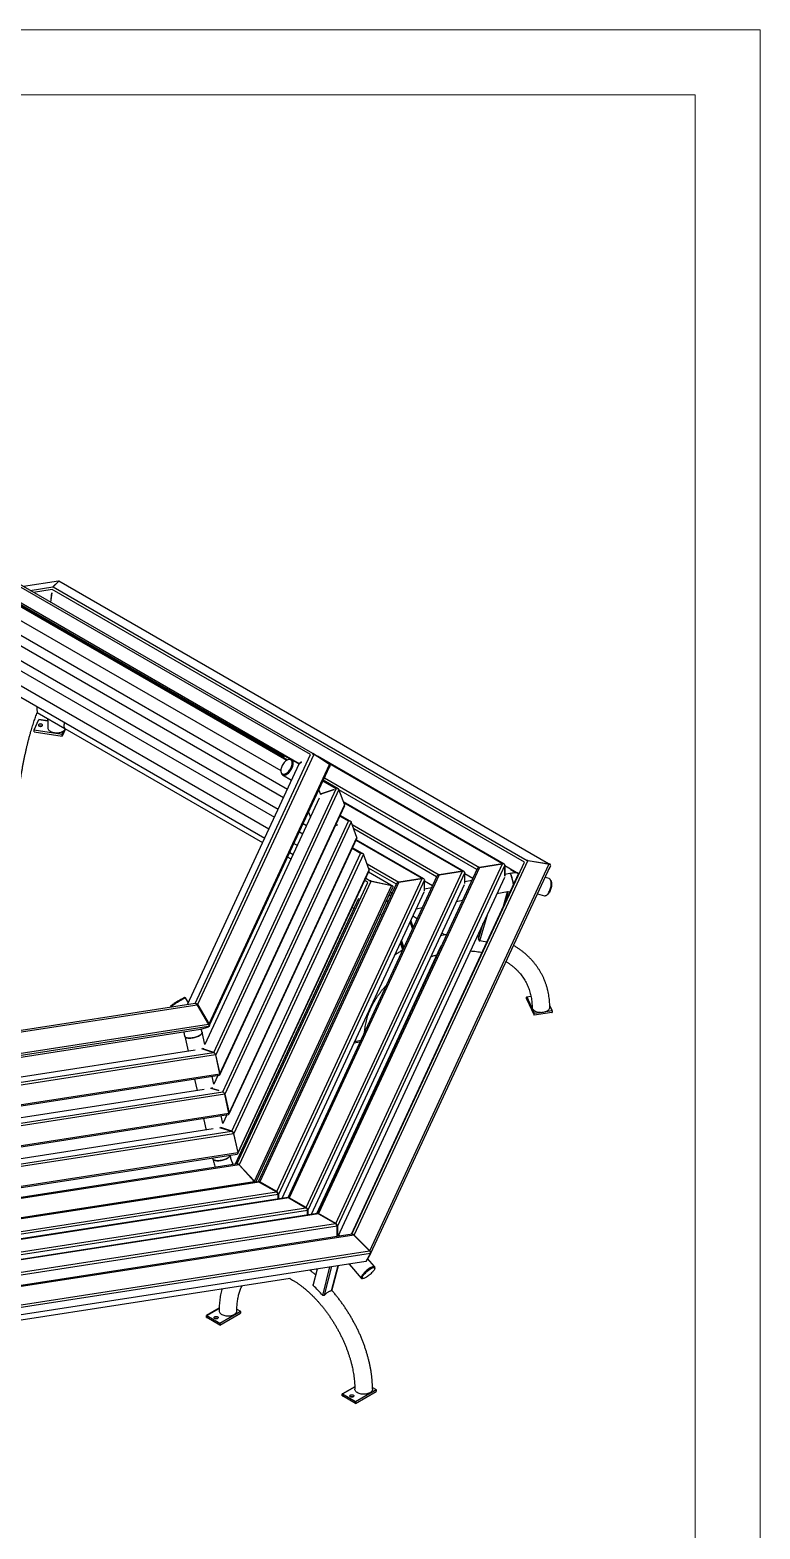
# Model space of a CAD drawing. Header units: millimetres. Extents: x -2153 to 6163, y -6718 to -838.
# Drawn here: x 4588 to 6163, y -4073 to -838 of the extents above; entities that cross this region are included whole.
import ezdxf

# ---------------------------------------------------------------- set-up
doc = ezdxf.new("R2010")
doc.units = ezdxf.units.MM
doc.layers.add('tabelka', color=155, linetype='Continuous')

# ---------------------------------------------------------------- blocks, each defined once
blk = doc.blocks.new('izometria')
for p, q in [((4829.6, 1882.6), (4070, 2321.1)), ((4796.5, 1858.2), (4059.9, 2283.4)), ((4220, 2296.1), (4135.8, 2283.1)), ((4219.9, 2295.9), (4136, 2283)), ((4151.6, 2274), (4206.2, 2282.5)), ((4204.7, 2276.2), (4159.8, 2269.2)), ((4203.8, 2268.1), (4200.5, 2245.8)), ((4201.6, 2245.1), (4203.8, 2268.1)), ((4206.4, 2282.7), (4220.1, 2296.2)), ((4206.4, 2282.7), (4206.7, 2282.5)), ((4206.7, 2282.5), (4207.1, 2282.6)), ((4206.9, 2282.4), (5343.3, 1626.4)), ((4220.8, 2296.1), (4207.1, 2282.6)), ((4220.4, 2296), (4220.1, 2296.2)), ((4220.8, 2296.1), (4220.4, 2296)), ((4220.8, 2296.2), (4220.6, 2296.3)), ((4221.1, 2296.3), (4220.7, 2296.2)), ((5394.2, 1618.4), (4220.7, 2295.9)), ((5395.2, 1618.3), (4221.1, 2296)), ((4766.7, 1866.4), (4120.5, 2239.5)), ((4759.2, 1873.6), (4121.8, 2241.6)), ((4760.3, 1875.5), (4123, 2243.4)), ((4829.6, 1882.6), (4192.1, 2250.6)), ((4088.7, 2225.1), (4752.6, 1841.8)), ((4165.9, 2216.1), (4169.3, 2216.7)), ((4093.3, 2187.1), (4768.5, 1797.3)), ((4096.6, 2160.1), (4759.3, 1777.5)), ((4101.2, 2122.1), (4746.3, 1749.7)), ((4104.5, 2095.1), (4737.1, 1729.9)), ((4109.1, 2057.1), (4724.2, 1702)), ((4114.3, 2026.5), (4714.1, 1680.2)), ((4168.7, 1981.3), (4235.2, 1942.9)), ((4161.2, 1940), (4172.6, 1964.5)), ((4172.6, 1964.5), (4193.7, 1961.3)), ((4193.7, 1961.4), (4172.7, 1964.6)), ((4236.8, 1942), (4228.8, 1924.6)), ((4235.2, 1942.9), (4709.1, 1669.4)), ((4161.1, 1939.3), (4228.7, 1928.9)), ((4161.1, 1935.2), (4161.1, 1939.3)), ((4161.1, 1935.2), (4228.7, 1924.8)), ((4161.1, 1935), (4228.7, 1924.6)), ((4161.2, 1940), (4228.8, 1929.5)), ((4228.7, 1924.8), (4228.7, 1928.9)), ((4228.8, 1929.5), (4232.7, 1937.9)), ((4831.6, 1880.7), (4553.2, 1281)), ((4758.8, 1873), (4761.4, 1877.2)), ((4758.8, 1873), (4768.5, 1867.4)), ((4767, 1866.6), (4758.8, 1872.4)), ((4758.8, 1872.4), (4768, 1867.1)), ((4761.4, 1877.2), (4775.6, 1869)), ((4776.9, 1868.8), (4761.9, 1877.5)), ((4832.3, 1881), (4831.6, 1881.4)), ((4832.1, 1881.8), (4831.8, 1881.3)), ((4832.1, 1881.8), (4869.5, 1857.3)), ((4869.9, 1856.3), (4832.5, 1880.9)), ((5288.3, 1617.8), (4840.4, 1876.3)), ((4528.7, 1280.8), (4796.6, 1858)), ((4580.6, 1234.9), (4869, 1856.2)), ((4582, 1231.7), (4870.1, 1852.3)), ((4756.1, 1834.1), (4757.6, 1833.2)), ((4777.9, 1866.7), (4776.4, 1867.6)), ((4796.3, 1857.4), (4778.7, 1868.1)), ((4796.4, 1857.6), (4788.7, 1862.1)), ((4802.2, 1862.6), (4796.5, 1858.2)), ((4796.5, 1858.2), (4796.7, 1858)), ((4796.6, 1858), (4802.2, 1862.6)), ((5284.4, 1618.4), (4861.8, 1862.3)), ((4869.2, 1856.8), (4869.5, 1857.3)), ((4869.2, 1850.5), (4869.4, 1850.6)), ((4591.7, 1166.3), (4885, 1798.2)), ((4756.7, 1831.8), (4778.4, 1818.7)), ((4885, 1798.2), (4853.4, 1816.4)), ((4889.9, 1798.2), (4854.5, 1818.6)), ((4857.1, 1824.2), (5228.6, 1609.8)), ((4890.4, 1797.9), (4890.3, 1797.9)), ((4844.5, 1775.5), (4570.4, 1185)), ((4891.8, 1796.2), (4596.7, 1160.5)), ((4848.6, 1784.2), (4844, 1796.2)), ((4847.5, 1787), (4849.2, 1786)), ((4849.3, 1785.9), (4848.5, 1784.1)), ((4880.5, 1796.6), (4849.2, 1786)), ((4849.2, 1786), (4849.3, 1785.9)), ((4849.3, 1785.9), (4880.5, 1796.6)), ((4905.7, 1758.8), (4891.8, 1796.2)), ((5222.8, 1605), (4892, 1795.9)), ((5191.8, 1600.1), (4902.6, 1767.1)), ((5187.8, 1600.7), (4903.4, 1764.9)), ((4606.7, 1112.7), (4905.4, 1756.4)), ((4606.8, 1115.1), (4905.6, 1758.8)), ((4819.1, 1742.5), (4823.6, 1730.5)), ((4914.5, 1720.7), (4894.3, 1732.4)), ((4919, 1720.9), (4895.3, 1734.6)), ((4921.3, 1718.7), (4618.2, 1065.8)), ((4797.2, 1695.2), (4805.1, 1690.6)), ((4806.4, 1715), (4814.3, 1710.4)), ((4888.5, 1711.8), (4884, 1710.3)), ((4884, 1710.3), (4888.5, 1711.8)), ((4920, 1720.4), (4919.8, 1720.4)), ((4935.2, 1681.3), (4921.4, 1718.7)), ((4923.8, 1712.3), (5132.1, 1592.1)), ((5126.2, 1587.3), (4927.6, 1702)), ((4628.4, 1020.6), (4935.1, 1681.3)), ((4628.5, 1018.7), (4934.9, 1678.8)), ((4784.2, 1667.3), (4792.2, 1662.8)), ((4944, 1643.2), (4923.8, 1654.9)), ((4948.5, 1643.5), (4924.8, 1657.1)), ((5091.3, 1583.1), (4932.9, 1674.5)), ((5095.2, 1582.5), (4933.5, 1675.8)), ((4635, 977.4), (4944, 1643.2)), ((4950.8, 1641.2), (4639.9, 971.6)), ((4769.1, 1634.7), (4777, 1630.1)), ((4774.1, 1645.6), (4782.1, 1641)), ((4884.2, 756.2), (5284.4, 1618.4)), ((4913.8, 1632.9), (4913.5, 1632.8)), ((4913.5, 1632.8), (4913.8, 1632.9)), ((5344.2, 1625.1), (4928.2, 728.7)), ((4949.5, 1642.9), (4949.3, 1643)), ((4964.7, 1603.8), (4950.9, 1641.2)), ((4959.4, 1618.4), (5035.5, 1574.4)), ((5228.6, 1609.7), (5284.4, 1618.4)), ((5284.4, 1618.4), (5228.6, 1609.8)), ((5344.8, 1626.3), (5344.5, 1625.7)), ((5344.5, 1625.7), (5345.3, 1625.2)), ((5344.8, 1626.3), (5396, 1618.1)), ((5396.5, 1617.1), (5345.3, 1625.2)), ((5395.8, 1617.5), (5396, 1618.1)), ((5396.5, 1617.1), (5395.8, 1617.5)), ((4649.9, 923.8), (4964.4, 1601.4)), ((4650.1, 926.2), (4964.6, 1603.8)), ((4742.9, 832.4), (5091.3, 1583.1)), ((5126.8, 1588.6), (4769.1, 817.9)), ((5132.1, 1592.1), (4772.7, 817.9)), ((4813.5, 794.3), (5187.8, 1600.7)), ((5193.4, 1597.5), (4817.6, 787.8)), ((5223.4, 1606.3), (4839.8, 779.8)), ((5228.6, 1609.7), (4843.3, 779.7)), ((5289.9, 1615.2), (4888.3, 749.7)), ((5288.8, 1585.8), (4889.2, 724.9)), ((5322.7, 1595.4), (4920.9, 729.8)), ((4956.3, 1583.9), (4967.1, 1577.7)), ((5016.1, 1567.3), (4962.8, 1598)), ((5016.8, 1567.1), (4962.9, 1598.2)), ((5029.7, 1569.7), (4963.2, 1608)), ((4965.7, 690.9), (5395.5, 1616.9)), ((4968.3, 685.3), (5398.6, 1612.3)), ((5091.3, 1583.1), (5035.5, 1574.4)), ((5035.5, 1574.4), (5091.3, 1583.1)), ((5187.8, 1600.7), (5132.1, 1592.1)), ((5132.1, 1592.1), (5187.8, 1600.7)), ((5193.4, 1570.9), (5193.4, 1597.5)), ((5193.4, 1595), (5212.9, 1583.7)), ((5289.9, 1588.5), (5289.9, 1615.2)), ((5289.9, 1615.2), (5289.9, 1588.5)), ((5289.9, 1614.3), (5322.7, 1595.4)), ((5301.6, 1594.9), (5289.9, 1592.8)), ((5304, 1604.6), (5304.4, 1605.9)), ((5304, 1604.6), (5317.4, 1596.8)), ((5304.1, 1604.2), (5316.8, 1596.8)), ((5322.7, 1595.4), (5323.3, 1596.5)), ((5323.3, 1596.5), (5322.7, 1595.4)), ((5322.7, 1595.4), (5322.7, 1595.4)), ((5395.7, 1583), (5386.1, 1585.5)), ((5394.9, 1604.4), (5399.4, 1612.2)), ((5398.3, 1616.5), (5397.5, 1616.9)), ((4647.5, 898.7), (4961, 1574)), ((4968.2, 1576.2), (4652.9, 897)), ((4689.3, 857.5), (5017.8, 1565.4)), ((4693, 855.2), (5020.6, 1560.9)), ((5030.3, 1571), (4698.4, 856)), ((5035.5, 1574.4), (4702, 856)), ((5096.9, 1579.8), (4746.9, 825.9)), ((5095.8, 1550.5), (4754.7, 815.7)), ((5192.3, 1568.2), (4825.3, 777.6)), ((4961, 1574), (4953.7, 1578.2)), ((4968.8, 1577.6), (4968.5, 1576.9)), ((4968.5, 1576.9), (4969.3, 1576.4)), ((4968.8, 1577.6), (5018.5, 1566.8)), ((5019, 1565.6), (4969.3, 1576.4)), ((5015.9, 1550.7), (5019.8, 1548.4)), ((5018.2, 1566.1), (5018.5, 1566.8)), ((5019, 1565.6), (5018.2, 1566.1)), ((5018.4, 1556.1), (5021.3, 1560.5)), ((5020.4, 1565), (5019.6, 1565.5)), ((5096.9, 1553.2), (5096.9, 1579.8)), ((5096.9, 1577.3), (5116.4, 1566.1)), ((5113.8, 1560.6), (5096.9, 1557.5)), ((5210.3, 1578.2), (5193.4, 1575.1)), ((5296.1, 1551), (5270.5, 1546.3)), ((5286.1, 1516.6), (5296.1, 1551)), ((5291.1, 1527.3), (5298, 1551.1)), ((5298, 1551.1), (5302.5, 1552)), ((5368, 1546.5), (5384.9, 1542)), ((4938.8, 1535.6), (4642.8, 898)), ((5017.3, 1542.9), (5011.8, 1541.9)), ((5077.3, 1510.8), (5091.9, 1513.5)), ((5173.8, 1528.4), (5188.5, 1531.1)), ((4990.6, 1496.3), (4995.8, 1496.6)), ((5068.5, 1463), (5062.9, 1479.6)), ((5070.2, 1466.7), (5064.6, 1483.3)), ((5079.5, 1486.6), (5068.9, 1492.7)), ((5226.7, 1437.6), (5237.8, 1475.9)), ((5229.6, 1433.5), (5248.8, 1499.5)), ((5146.1, 1448.1), (5138.6, 1452.5)), ((5133.9, 1416.5), (4838.3, 779.6)), ((5039.2, 1428.7), (5044.9, 1412.1)), ((5044.9, 1412.1), (5039.2, 1428.7)), ((5045.8, 1414.2), (5040.2, 1430.8)), ((5047.8, 1418.4), (5042.2, 1435)), ((4522.3, 1296.3), (4521.4, 1297.7)), ((4530.9, 1285.4), (4523.8, 1296.8)), ((5341.6, 1298.6), (5359.7, 1259.6)), ((5341.6, 1294.6), (5341.6, 1298.6)), ((5341.6, 1294.6), (5359.7, 1255.5)), ((5341.6, 1294.4), (5359.7, 1255.4)), ((5342.1, 1299.1), (5352.4, 1300.7)), ((5342.1, 1299.1), (5360.2, 1260.1)), ((4551.7, 1279.8), (3512, 1119)), ((4547.3, 1283.6), (3513.1, 1123.7)), ((4487.8, 1274.5), (4487.8, 1274.4)), ((4488.1, 1277), (4488.9, 1275.6)), ((4552.7, 1279.9), (4552.5, 1279.3)), ((4579.8, 1233.2), (4552.5, 1279.3)), ((4553.8, 1280.1), (4552.7, 1279.9)), ((4553.8, 1280.1), (4581.1, 1234)), ((5359.7, 1255.5), (5359.7, 1259.6)), ((5360.2, 1260.1), (5374.6, 1262.3)), ((5402.7, 1261.8), (5360.2, 1255.2)), ((5388.2, 1264.4), (5402.7, 1266.7)), ((5403.1, 1266.5), (5397.4, 1278.8)), ((5397.4, 1278), (5402.7, 1266.7)), ((5403.2, 1266.3), (5403.2, 1262.3)), ((3502, 1067.1), (4579.1, 1233.7)), ((4578.9, 1228.1), (3502, 1061.5)), ((4561.5, 1222.3), (4559.7, 1221.7)), ((4561.5, 1222.3), (4579.6, 1227.7)), ((4579.8, 1233.2), (4580.1, 1233.8)), ((4580.1, 1233.8), (4581.1, 1234)), ((4580.7, 1228.4), (4580.4, 1228.3)), ((4580.7, 1228.4), (4580.4, 1228.3)), ((4580.6, 1228.7), (4580.9, 1229.2)), ((3508.7, 1059.2), (4559.7, 1221.7)), ((4522.4, 1204.9), (4530.6, 1169.1)), ((4570.4, 1185), (4563.7, 1214.4)), ((4942, 1190.5), (4927.6, 1188.3)), ((4930.1, 1193.6), (4930.3, 1193.6)), ((4943.9, 1195.7), (4944.5, 1195.8)), ((4596.4, 1160.3), (3495.1, 989.9)), ((3496.8, 996.8), (4591.4, 1166.1)), ((4547.4, 1171.7), (3524.5, 1013.5)), ((4565.1, 1174.5), (4562.4, 1174)), ((4565.1, 1174.5), (4591.4, 1166.1)), ((4566.4, 1176.4), (4565.7, 1174.8)), ((4565.7, 1174.8), (4565.8, 1174.2)), ((4591.7, 1166.3), (4565.7, 1174.8)), ((4596.4, 1160.3), (4606.5, 1114.9)), ((4606.8, 1115.1), (4596.7, 1160.5)), ((3491.4, 942.4), (4606.5, 1114.9)), ((3491.9, 939.3), (4604.9, 1111.5)), ((4545.8, 1102.3), (4552.2, 1074.6)), ((4587, 1080), (4584, 1079.5)), ((4587, 1080), (4603.7, 1074.7)), ((4588, 1081.9), (4587.2, 1080.1)), ((4587.2, 1080.1), (4587.2, 1080)), ((4603.7, 1074.7), (4587.2, 1080.1)), ((4592, 1090.5), (4587.8, 1108.8)), ((4601.5, 1110.9), (4592, 1090.5)), ((4618.1, 1065.8), (3487.3, 890.9)), ((4569, 1077.2), (3516.6, 914.4)), ((4628.3, 1020.4), (4618.2, 1065.8)), ((4618.3, 1065.8), (4618.2, 1065.8)), ((4618.3, 1065.8), (4628.4, 1020.4)), ((3483.6, 843.4), (4628.2, 1020.4)), ((3484.1, 840.3), (4626.7, 1017)), ((4567.4, 1007.8), (4573.8, 980.1)), ((4613.6, 996), (4609.4, 1014.3)), ((4623.1, 1016.4), (4613.6, 996)), ((4628.2, 1018), (4628.2, 1018.1)), ((4628.3, 1020.4), (4628.4, 1020.4)), ((4628.3, 1020.4), (4628.3, 1020.4)), ((4639.4, 971.3), (3479.4, 791.8)), ((3481, 798.7), (4634.4, 977.1)), ((4590.6, 982.7), (3508.7, 815.4)), ((4608.1, 985.4), (4605.6, 985)), ((4608.1, 985.4), (4634.4, 977.1)), ((4609.6, 987.4), (4608.9, 985.9)), ((4608.9, 985.9), (4609.1, 985.1)), ((4635, 977.4), (4608.9, 985.9)), ((4639.4, 971.3), (4649.5, 925.9)), ((4650.1, 926.2), (4639.9, 971.6)), ((3475.7, 744.3), (4649.5, 925.9)), ((4648.5, 898.8), (3476, 717.5)), ((3476.2, 741.2), (4647.9, 922.4)), ((4589, 913.3), (4589.6, 911)), ((4652.4, 896.7), (3475.7, 714.6)), ((4652.8, 896.7), (4652.7, 896.5)), ((4689, 857), (4652.7, 896.5)), ((4653.1, 896.8), (4652.8, 896.7)), ((4653.1, 896.8), (4689.5, 857.2)), ((3441.6, 630.7), (4741.9, 831.9)), ((4701.1, 855.4), (3456.5, 662.9)), ((4698.7, 856), (3457.4, 664)), ((3462.3, 667.4), (4688.8, 857.1)), ((4701.1, 855.4), (4741.9, 831.9)), ((4742.9, 832.4), (4702, 856)), ((3415.7, 577.7), (4812.7, 793.8)), ((4771.8, 817.4), (3430.6, 609.9)), ((4769.4, 818), (3431.5, 611)), ((4746, 825.4), (3440.1, 623.4)), ((4746, 814.3), (4746, 825.4)), ((4746.9, 825.9), (4746.9, 814.5)), ((4771.8, 817.4), (4812.7, 793.8)), ((4813.5, 794.3), (4772.7, 817.9)), ((3389.8, 524.7), (4883.4, 755.7)), ((4842.6, 779.3), (3404.8, 556.9)), ((4840.1, 779.9), (3405.7, 558)), ((4816.7, 787.3), (3414.2, 570.4)), ((4816.7, 776.3), (4816.7, 787.3)), ((4817.6, 787.8), (4817.6, 776.4)), ((4842.6, 779.3), (4883.4, 755.7)), ((4884.2, 756.2), (4843.3, 779.7)), ((4927.7, 728.3), (3374.8, 488.1)), ((4924, 730.3), (3375.2, 490.7)), ((4887.5, 749.3), (3388.3, 517.4)), ((4887.5, 724.6), (4887.5, 749.3)), ((4888.3, 749.7), (4888.3, 724.7)), ((4895, 725.8), (4890.7, 728.1)), ((4965.5, 690.4), (4927.9, 728.2)), ((4928.4, 728.4), (4965.9, 690.7)), ((4967.5, 684), (3360.1, 435.4)), ((3361, 442.4), (4965.2, 690.6)), ((4967.9, 684.1), (4956.4, 665.3)), ((4957.3, 665.8), (4967.6, 683.9)), ((4965.5, 690.4), (4965.6, 690.6)), ((4965.6, 690.6), (4965.9, 690.7)), ((4967.7, 684.1), (4967.8, 684.2)), ((4967.9, 684.1), (4967.7, 684)), ((4956.4, 665.3), (3363.1, 418.8)), ((4839.4, 647.2), (4829.9, 609.9)), ((4830.5, 607), (4840.8, 647.4)), ((4853, 583.7), (4870.4, 652)), ((4857.5, 584.5), (4874.9, 652.7)), ((4874.5, 594.3), (4890, 655)), ((4875.1, 594.5), (4890.6, 655.1)), ((4917.2, 657.5), (4945.6, 624.9)), ((4956.9, 666.2), (4957.3, 665.8)), ((4977.5, 652.7), (4960.8, 672)), ((4977.6, 650.2), (4976.3, 651.6)), ((3443.1, 418.9), (4774.8, 624.9)), ((4946.8, 625.9), (4948, 624.5)), ((4604.9, 552.7), (4574.8, 535.3)), ((4575.1, 535.3), (4604.9, 552.5)), ((4606.2, 517.3), (4655.7, 545.9)), ((4606.4, 512.4), (4655.9, 541)), ((4606.6, 516.7), (4656.1, 545.3)), ((4606.6, 512.6), (4656.1, 541.2)), ((4647.3, 550.8), (4655.7, 545.9)), ((4656.1, 545.3), (4656.1, 541.2)), ((4574.7, 531), (4574.7, 535.1)), ((4575.1, 535.3), (4606.2, 517.3)), ((4606.2, 512.4), (4575.1, 530.4)), ((4606.6, 516.7), (4606.6, 512.6)), ((4930, 364.8), (4900.1, 347.5)), ((4900.4, 347.5), (4930, 364.6)), ((4972.4, 363), (4981, 358.1)), ((4900, 343.2), (4900, 347.3)), ((4900.4, 347.5), (4931.5, 329.5)), ((4931.5, 324.6), (4900.4, 342.6)), ((4931.5, 329.5), (4981, 358.1)), ((4931.7, 324.6), (4981.2, 353.2)), ((4931.8, 328.9), (4981.3, 357.5)), ((4931.8, 324.8), (4981.3, 353.4)), ((4931.8, 328.9), (4931.8, 324.8)), ((4981.3, 357.5), (4981.3, 353.4))]:
    blk.add_line(p, q)
at = {"flags": 128}
for points in [[(4547, 1283.6), (4824, 1880.4), (4067.2, 2317.2), (3033.4, 2157.3), (2756.4, 1560.5), (3513.2, 1123.7)], [(4923, 730.1), (5337.2, 1622.4), (4204.7, 2276.2)], [(4181.4, 1950), (4181.5, 1950.8), (4181.3, 1951.6), (4180.8, 1952.3), (4179.9, 1952.9), (4178.8, 1953.4), (4177.5, 1953.6), (4176.1, 1953.7), (4174.8, 1953.5), (4173.6, 1953.1), (4172.6, 1952.6), (4171.9, 1951.9), (4171.6, 1951.1), (4171.6, 1950.4), (4172, 1949.6), (4172.7, 1948.9), (4173.7, 1948.4), (4174.9, 1948.1), (4176.3, 1947.9), (4177.6, 1948), (4178.9, 1948.2), (4180, 1948.7), (4180.8, 1949.3), (4181.4, 1950)], [(4172.6, 1964.5), (4172.6, 1964.6), (4172.6, 1964.6), (4172.6, 1964.6), (4172.7, 1964.6)], [(4194, 1944.8), (4194, 1944.5), (4194.2, 1942.9), (4194.8, 1941.4), (4195.8, 1939.9), (4197.1, 1938.4), (4198.7, 1937.1), (4200.5, 1935.9), (4202.7, 1934.9), (4205, 1934.1), (4207.5, 1933.4), (4210.2, 1932.9), (4212.9, 1932.6), (4215.7, 1932.6), (4218.4, 1932.7), (4221.2, 1933.1)], [(4221.2, 1933.1), (4223.8, 1933.6), (4226.2, 1934.4), (4228.5, 1935.3), (4230.5, 1936.4), (4232.3, 1937.6), (4233.8, 1938.9), (4235, 1940.4), (4235.8, 1941.9), (4236, 1942.5)], [(4234.5, 1957.1), (4234.4, 1957), (4233.6, 1955), (4232.9, 1952.9), (4232.5, 1950.9), (4232.4, 1949.1), (4232.5, 1947.3), (4232.9, 1945.8), (4233.6, 1944.5), (4234.4, 1943.5), (4235.2, 1942.9)], [(4228.8, 1924.6), (4228.8, 1924.6), (4228.8, 1924.6), (4228.7, 1924.6), (4228.7, 1924.6), (4228.7, 1924.6), (4228.7, 1924.6), (4228.7, 1924.7), (4228.7, 1924.8)], [(4753.1, 1838.5), (4753.3, 1837.1), (4753.9, 1835.3), (4754.6, 1833.9), (4755.7, 1832.7), (4756.9, 1831.8), (4758.3, 1831.2), (4759.8, 1830.9), (4761.5, 1831), (4763.3, 1831.3), (4765.2, 1832), (4767.1, 1833.1), (4769, 1834.3), (4771, 1835.9), (4772.8, 1837.7), (4774.6, 1839.7), (4776.2, 1841.9), (4777.7, 1844.3), (4779.1, 1846.7), (4780.2, 1849.2), (4781.1, 1851.7), (4781.8, 1854.1), (4782.3, 1856.5), (4782.5, 1858.8), (4782.4, 1860.9), (4782.1, 1862.9), (4781.6, 1864.6), (4780.8, 1866.1), (4779.8, 1867.3), (4778.6, 1868.2), (4777.2, 1868.8), (4775.6, 1869), (4773.9, 1869), (4772.1, 1868.6), (4771.1, 1868.3)], [(4758.8, 1872.4), (4758.7, 1872.4), (4758.7, 1872.5), (4758.7, 1872.6), (4758.7, 1872.6), (4758.7, 1872.7), (4758.7, 1872.8), (4758.8, 1872.9), (4758.8, 1873)], [(4761.4, 1877.2), (4761.5, 1877.3), (4761.5, 1877.4), (4761.6, 1877.4), (4761.7, 1877.5), (4761.8, 1877.5), (4761.8, 1877.5), (4761.9, 1877.5), (4761.9, 1877.5)], [(4752.7, 1840.7), (4753, 1838.8), (4753.5, 1837.2), (4754.3, 1835.8), (4755.3, 1834.7), (4756.5, 1833.9), (4757.9, 1833.4), (4759.5, 1833.2), (4761.1, 1833.4), (4762.9, 1833.8), (4764.7, 1834.6), (4766.6, 1835.7), (4768.4, 1837.1), (4770.3, 1838.8), (4772, 1840.6), (4773.6, 1842.7), (4775.1, 1844.9), (4776.5, 1847.2), (4777.6, 1849.6), (4778.5, 1852), (4779.2, 1854.4), (4779.7, 1856.7), (4779.9, 1858.9), (4779.9, 1861), (4779.6, 1862.9), (4779, 1864.5), (4778.3, 1865.9), (4777.2, 1867), (4776, 1867.8), (4774.7, 1868.3), (4773.1, 1868.5), (4771.4, 1868.3), (4769.7, 1867.8), (4767.8, 1867), (4766, 1865.9), (4764.1, 1864.6), (4762.3, 1862.9), (4760.6, 1861), (4758.9, 1859), (4757.4, 1856.8), (4756.1, 1854.5), (4755, 1852.1), (4754, 1849.7), (4753.3, 1847.3), (4752.9, 1845), (4752.6, 1842.8), (4752.7, 1840.7)], [(4757.6, 1833.2), (4758, 1833), (4759.3, 1832.5), (4760.9, 1832.3), (4762.6, 1832.5), (4764.3, 1833), (4766.2, 1833.8), (4768, 1834.9), (4769.9, 1836.3), (4771.7, 1837.9), (4773.4, 1839.8), (4775.1, 1841.8), (4776.6, 1844), (4777.9, 1846.3), (4779, 1848.7), (4780, 1851.1), (4780.7, 1853.5), (4781.1, 1855.8), (4781.3, 1858), (4781.3, 1860.1), (4781, 1862), (4780.5, 1863.6), (4779.7, 1865), (4778.7, 1866.1), (4777.9, 1866.7)], [(2665.9, 1372.9), (3488.9, 897.7), (4613.3, 1071.6), (4914.5, 1720.7)], [(5310.3, 1568.8), (5310.2, 1569.7), (5309.8, 1572.4), (5309.4, 1575.1), (5308.8, 1577.8), (5308.2, 1580.5), (5307.6, 1583), (5306.9, 1585.4), (5306.2, 1587.6), (5305.5, 1589.5), (5304.7, 1591.2), (5304, 1592.6), (5303.3, 1593.7), (5302.7, 1594.5), (5302.1, 1594.8), (5301.6, 1594.9)], [(5301.6, 1594.9), (5302.1, 1594.8), (5302.7, 1594.5), (5303.3, 1593.7), (5304, 1592.6), (5304.7, 1591.2)], [(5384.9, 1542), (5384.9, 1542), (5386.2, 1541.9), (5387.5, 1542.1), (5388.8, 1542.6), (5390.2, 1543.6), (5391.6, 1544.8), (5393, 1546.3), (5394.3, 1548.1), (5395.5, 1550.2), (5396.7, 1552.5), (5397.7, 1554.9), (5398.7, 1557.5), (5399.4, 1560.1), (5400.1, 1562.8), (5400.5, 1565.5), (5400.8, 1568.2), (5400.9, 1570.7), (5400.8, 1573.1), (5400.6, 1575.3), (5400.1, 1577.3), (5399.5, 1579.1), (5398.8, 1580.5), (5397.9, 1581.7), (5396.8, 1582.5), (5395.7, 1583)], [(5399.4, 1579.4), (5399.8, 1578.9), (5400.5, 1577.5), (5401.1, 1575.8), (5401.5, 1573.9), (5401.8, 1571.8), (5401.8, 1569.4), (5401.7, 1567), (5401.4, 1564.4), (5401, 1561.8), (5400.3, 1559.2), (5399.5, 1556.7), (5398.6, 1554.2), (5397.5, 1551.9), (5396.4, 1549.8), (5395.1, 1547.9), (5393.8, 1546.3), (5392.5, 1545), (5391.2, 1544), (5389.9, 1543.3)], [(4523.8, 1296.8), (4523.8, 1296.8), (4523.6, 1296.8), (4523, 1296.6), (4522.2, 1296.2), (4521.1, 1295.7), (4519.7, 1294.9), (4518.1, 1294), (4516.2, 1293), (4514.2, 1291.8), (4512.1, 1290.5), (4509.8, 1289.2), (4507.5, 1287.8), (4505.1, 1286.3), (4502.8, 1284.9), (4500.5, 1283.4), (4498.3, 1282), (4496.2, 1280.7), (4494.3, 1279.4), (4492.6, 1278.2), (4491.1, 1277.2), (4489.9, 1276.3), (4488.9, 1275.6), (4488.2, 1275.1), (4487.8, 1274.7), (4487.8, 1274.5)], [(4521.4, 1297.7), (4521.2, 1297.7), (4520.8, 1297.5), (4520, 1297.2), (4518.9, 1296.6), (4517.6, 1295.9), (4516, 1295), (4514.3, 1294), (4512.3, 1292.9), (4510.2, 1291.7), (4508, 1290.3), (4505.7, 1289), (4503.5, 1287.6), (4501.2, 1286.2), (4499, 1284.8), (4497, 1283.4), (4495, 1282.2), (4493.3, 1281), (4491.7, 1279.9), (4490.4, 1279), (4489.4, 1278.3), (4488.6, 1277.7), (4488.2, 1277.3), (4488.1, 1277.1), (4488.1, 1277)], [(5341.6, 1294.4), (5341.6, 1294.5), (5341.6, 1294.6)], [(5355, 1274.5), (5355.1, 1274.2), (5355.3, 1272.6), (5355.9, 1271.1), (5356.9, 1269.6), (5358.1, 1268.2), (5359.7, 1266.9), (5361.6, 1265.7)], [(5361.6, 1265.7), (5363.7, 1264.6), (5366.1, 1263.8), (5368.6, 1263.1), (5371.3, 1262.6), (5374, 1262.4), (5376.8, 1262.3), (5379.5, 1262.4), (5382.2, 1262.8), (5384.8, 1263.3), (5387.3, 1264.1), (5389.6, 1265), (5391.6, 1266.1), (5393.4, 1267.3), (5394.9, 1268.7), (5396, 1270.1), (5396.9, 1271.6), (5397.3, 1273.2), (5397.4, 1274.5)], [(4563.7, 1214.4), (4563.8, 1213.5), (4563.6, 1212.3), (4563, 1211.2), (4562, 1210), (4560.8, 1208.7), (4559.2, 1207.5), (4557.4, 1206.4), (4555.3, 1205.3), (4553, 1204.3), (4550.6, 1203.3), (4548, 1202.5), (4545.3, 1201.8), (4542.6, 1201.2), (4539.9, 1200.8), (4537.2, 1200.5), (4534.7, 1200.4), (4532.3, 1200.4), (4530.1, 1200.6), (4528.1, 1201), (4526.3, 1201.5), (4524.9, 1202.1), (4523.7, 1202.9), (4522.9, 1203.8), (4522.4, 1204.7), (4522.4, 1204.9)], [(4522.4, 1204.9), (4522.4, 1204.7), (4522.9, 1203.8), (4523.7, 1202.9), (4524.9, 1202.1), (4526.3, 1201.5), (4528.1, 1201), (4530.1, 1200.6), (4532.3, 1200.4), (4534.7, 1200.4), (4537.2, 1200.5), (4539.9, 1200.8), (4542.6, 1201.2), (4545.3, 1201.8), (4548, 1202.5), (4550.6, 1203.3), (4553, 1204.3), (4555.3, 1205.3), (4557.4, 1206.4)], [(4557.4, 1206.4), (4559.2, 1207.5), (4560.8, 1208.7), (4562, 1210), (4563, 1211.2), (4563.6, 1212.3), (4563.8, 1213.5), (4563.7, 1214.4)], [(4631, 919.8), (4631, 919.5), (4630.7, 918.4), (4630.1, 917.2), (4629.2, 916), (4628, 914.8), (4626.4, 913.6), (4624.6, 912.5), (4622.5, 911.4), (4620.2, 910.3), (4617.7, 909.4), (4615.1, 908.6), (4612.5, 907.9), (4609.8, 907.3), (4607.1, 906.9), (4604.4, 906.6), (4601.9, 906.5), (4599.4, 906.5), (4597.2, 906.7), (4595.2, 907), (4593.5, 907.5), (4592, 908.2), (4590.9, 908.9), (4590.1, 909.8), (4589.6, 910.8), (4589.6, 911)], [(4589.6, 911), (4589.6, 910.8), (4590.1, 909.8), (4590.9, 908.9), (4592, 908.2), (4593.5, 907.5), (4595.2, 907), (4597.2, 906.7), (4599.4, 906.5), (4601.9, 906.5), (4604.4, 906.6), (4607.1, 906.9), (4609.8, 907.3), (4612.5, 907.9), (4615.1, 908.6), (4617.7, 909.4), (4620.2, 910.3), (4622.5, 911.4), (4624.6, 912.5)], [(4624.6, 912.5), (4626.4, 913.6), (4628, 914.8), (4629.2, 916), (4630.1, 917.2), (4630.7, 918.4), (4631, 919.5), (4631, 919.8)], [(4689, 857), (4689.1, 857.2), (4689.5, 857.2)], [(4928.4, 728.4), (4928, 728.4), (4927.9, 728.2)], [(4977.7, 650), (4977.9, 651), (4977.9, 651.9), (4977.6, 652.6), (4977, 653.1), (4976.2, 653.3), (4975.1, 653.3), (4973.8, 653), (4972.2, 652.4), (4970.5, 651.7), (4968.6, 650.7), (4966.6, 649.5), (4964.6, 648.1), (4962.4, 646.6), (4960.3, 644.9), (4958.2, 643.2), (4956.1, 641.3), (4954.1, 639.4), (4952.3, 637.5), (4950.6, 635.7), (4949.1, 633.8), (4947.8, 632.1), (4946.8, 630.5), (4946, 629), (4945.4, 627.7), (4945.2, 626.5), (4945.2, 625.6), (4945.5, 624.9), (4946.1, 624.5), (4946.9, 624.3), (4948, 624.3), (4948.2, 624.3)], [(4946.8, 625.9), (4946.6, 626.1), (4946.4, 626.8), (4946.5, 627.8), (4946.8, 628.9), (4947.4, 630.2), (4948.3, 631.7), (4949.4, 633.4), (4950.7, 635.1), (4952.3, 636.9), (4954, 638.7), (4955.9, 640.5), (4957.8, 642.3), (4959.9, 644.1), (4961.9, 645.7), (4964, 647.2), (4966, 648.5), (4967.9, 649.7), (4969.8, 650.7), (4971.4, 651.4), (4972.9, 651.9), (4974.2, 652.2), (4975.2, 652.2), (4976, 651.9), (4976.3, 651.6)], [(4953, 624.7), (4951.5, 624.2), (4950.2, 623.9), (4949.2, 623.9), (4948.4, 624.2), (4947.9, 624.6), (4947.7, 625.4), (4947.7, 626.3), (4948.1, 627.4), (4948.7, 628.8), (4949.5, 630.3), (4950.7, 631.9), (4952, 633.6), (4953.6, 635.4), (4955.3, 637.2), (4957.1, 639.1), (4959.1, 640.9), (4961.1, 642.6), (4963.2, 644.2), (4965.3, 645.7), (4967.3, 647.1), (4969.2, 648.2), (4971, 649.2), (4972.7, 650), (4974.2, 650.5), (4975.4, 650.7), (4976.5, 650.7), (4977.2, 650.5), (4977.7, 650), (4978, 649.3), (4977.9, 648.3), (4977.6, 647.2), (4977, 645.9), (4976.1, 644.4), (4975, 642.7), (4973.6, 641), (4972.1, 639.2), (4970.4, 637.4), (4968.5, 635.6), (4966.5, 633.8), (4964.5, 632), (4962.4, 630.4), (4960.4, 628.9), (4958.4, 627.6), (4956.4, 626.4), (4954.6, 625.4), (4953, 624.7)], [(4604.8, 546.7), (4604.8, 546.4), (4605.1, 544.8), (4605.7, 543.3), (4606.6, 541.7), (4607.9, 540.3), (4609.5, 539), (4611.4, 537.8), (4613.5, 536.8), (4615.8, 536), (4618.4, 535.3), (4621, 534.8), (4623.7, 534.5), (4626.5, 534.5), (4629.3, 534.6), (4632, 535), (4634.6, 535.5), (4637, 536.3), (4639.3, 537.2), (4641.3, 538.3), (4643.1, 539.5), (4644.6, 540.8), (4645.8, 542.3), (4646.6, 543.8)], [(4646.6, 543.8), (4647.1, 545.4), (4647.2, 546.7)], [(4656.1, 541.2), (4656, 541.1), (4656, 541), (4656, 541), (4655.9, 541), (4655.9, 541)], [(4601.3, 532.4), (4602.1, 531.8), (4602.6, 531.1), (4602.7, 530.3), (4602.5, 529.5), (4601.9, 528.8), (4601, 528.2), (4599.9, 527.8), (4598.6, 527.5), (4597.2, 527.5), (4595.9, 527.7), (4594.7, 528.1), (4593.7, 528.6), (4593.1, 529.3), (4592.7, 530.1), (4592.8, 530.9), (4593.2, 531.6), (4593.9, 532.3), (4595, 532.8), (4596.2, 533.1), (4597.5, 533.3), (4598.9, 533.2), (4600.2, 532.9), (4601.3, 532.4)], [(4926.5, 344.6), (4927.3, 344), (4927.8, 343.3), (4928, 342.5), (4927.8, 341.7), (4927.2, 341), (4926.3, 340.4), (4925.1, 340), (4923.8, 339.8), (4922.5, 339.7), (4921.2, 339.9), (4920, 340.3), (4919, 340.9), (4918.3, 341.5), (4918, 342.3), (4918.1, 343.1), (4918.5, 343.8), (4919.2, 344.5), (4920.2, 345), (4921.5, 345.3), (4922.8, 345.5), (4924.2, 345.4), (4925.4, 345.1), (4926.5, 344.6)], [(4972.5, 358.9), (4972.5, 358.6), (4972.2, 357), (4971.6, 355.5), (4970.7, 354), (4969.4, 352.6), (4967.8, 351.2), (4965.9, 350.1), (4963.8, 349), (4961.4, 348.2), (4958.9, 347.5), (4956.3, 347), (4953.5, 346.8), (4950.8, 346.7), (4948, 346.8), (4945.3, 347.2), (4942.7, 347.7), (4940.2, 348.5), (4938, 349.4), (4935.9, 350.5), (4934.1, 351.7), (4932.7, 353.1), (4931.5, 354.5), (4930.7, 356), (4930.2, 357.6), (4930.1, 358.9)], [(4981.3, 353.4), (4981.3, 353.3), (4981.3, 353.3), (4981.3, 353.2), (4981.2, 353.2), (4981.2, 353.2)]]:
    blk.add_lwpolyline(points, dxfattribs=at)
for centre, radius, start, end in [((4176.5, 1940.7), 8.06, 70.8542, 109.1458), ((4251.5, 1948.4), 19.1, 152.9636, 178.0695), ((4239.2, 1948.4), 6.81, 174.6147, 234.0736), ((4163, 1939.3), 1.91, 158.792, 179.892), ((4161.3, 1935.2), 0.253, 167.7988, 219.8649), ((4230.6, 1928.9), 1.9, 158.745, 179.9089), ((5304.3, 1604.4), 0.347, 153.872, 227.025), ((5225.9, 1559.6), 84.9, 6.2015, 21.8563), ((4927.4, 1506.3), 83.7, 12.9342, 17.746), ((5202.5, 1194.7), 240.3, 79.4804, 83.5195), ((5342.1, 1298.6), 0.542, 95.9986, 174.0222), ((5360.2, 1259.6), 0.542, 95.9986, 174.0222), ((5402.8, 1266.3), 0.38, 4.7577, 105.9785), ((5402.6, 1262.3), 0.543, 275.9948, 353.9643), ((5360.1, 1255.6), 0.38, 184.7337, 285.9943), ((4932.1, 1226.8), 33.3, 266.5705, 292.0609), ((4919, 658.8), 2.26, 170.8314, 215.2623), ((4919, 658.8), 2.26, 170.827, 215.3162), ((4583.8, 346.3), 359, 41.4128, 46.5902), ((4655.3, 545.2), 0.769, 2.6185, 57.3953), ((4574.9, 535.1), 0.218, 50.7559, 189.2134), ((4575.5, 531), 0.768, 182.6041, 237.4087), ((4597.7, 520.3), 8.04, 70.7855, 109.2122), ((4605.8, 516.7), 0.769, 2.6185, 57.3953), ((4606.3, 512.6), 0.218, 230.7907, 9.1817), ((4900.2, 347.3), 0.218, 50.8399, 189.2241), ((4900.8, 343.2), 0.768, 182.6061, 237.3751), ((4923, 332.5), 8.06, 70.8439, 109.1538), ((4931.1, 328.9), 0.769, 2.6185, 57.3953), ((4931.6, 324.8), 0.218, 230.7907, 9.1817), ((4980.6, 357.5), 0.769, 2.6185, 57.3953)]:
    blk.add_arc(centre, radius, start, end)
for centre, major_axis, ratio, start_param, end_param in [((4205.9, 2277.6), (0.86, 5.26), 0.223176, 0.296199, 0.73392), ((4206.3, 2277.5), (1.11, 5.22), 0.208634, 0.306031, 0.743763), ((4219.7, 2291.1), (0.86, 5.26), 0.223176, 6.199154, 6.579384), ((4220.1, 2291), (1.11, 5.22), 0.208634, 5.912609, 6.589217), ((4191, 2245.5), (0.97, 5.19), 0.218403, 6.206445, 6.282595), ((4175, 2213.4), (0.97, 5.19), 0.218403, 1.504025, 1.95626), ((4176.1, 2213.3), (0.97, 5.19), 0.218403, 1.582826, 2.046309), ((4827.9, 1878.4), (5.45, 1.89), 0.696799, 0.491856, 1.407284), ((4828.3, 1877.6), (5.55, 1.65), 0.681046, 0.521132, 1.436562), ((4865.6, 1853), (5.55, 1.65), 0.681046, 5.233521, 6.804317), ((4865.3, 1853.8), (5.45, 1.89), 0.696799, 6.225036, 6.775041), ((4886.4, 1794.4), (5.47, 1.7), 0.695935, 0.036914, 1.360079), ((4886.4, 1794.4), (5.45, 1.75), 0.696569, 0.272919, 1.35296), ((4900.2, 1757), (5.47, 1.7), 0.695935, 5.596832, 6.320099), ((4900.2, 1757), (5.45, 1.75), 0.696569, 5.711815, 6.31307), ((4915.9, 1717), (5.45, 1.75), 0.696569, 0.064485, 1.362764), ((4916, 1716.9), (5.47, 1.7), 0.695935, 0.036914, 1.369813), ((4929.8, 1679.5), (5.47, 1.7), 0.695935, 5.49258, 6.320099), ((4945.4, 1639.6), (5.45, 1.75), 0.696569, 0.029884, 1.364691), ((4945.5, 1639.4), (5.47, 1.7), 0.695935, 0.036914, 1.371737), ((5284.4, 1614.3), (5.45, 1.72), 0.697943, 6.065912, 7.636708), ((5284.4, 1614.3), (5.45, 1.72), 0.697943, 6.065912, 7.636708), ((5342.6, 1622.1), (5.43, 1.88), 0.702828, 0.92139, 1.420455), ((5343, 1621.2), (5.5, 1.72), 0.679319, 0.938259, 1.437329), ((5393.8, 1613.9), (5.43, 1.88), 0.702828, 6.214956, 7.204576), ((4959.3, 1602), (5.47, 1.7), 0.695935, 5.477174, 6.320099), ((5091.3, 1579), (5.45, 1.72), 0.697943, 6.065912, 7.636708), ((5091.3, 1579), (5.45, 1.72), 0.697943, 6.065912, 7.636708), ((5132.1, 1588), (5.45, 1.72), 0.697943, 1.353523, 2.582904), ((5132.1, 1588), (5.45, 1.72), 0.697943, 1.353523, 2.573387), ((5187.8, 1596.6), (5.45, 1.72), 0.697943, 6.065912, 7.636708), ((5187.8, 1596.6), (5.45, 1.72), 0.697943, 6.065912, 7.636708), ((5228.6, 1605.7), (5.45, 1.72), 0.697943, 1.353523, 2.60548), ((5228.6, 1605.7), (5.45, 1.72), 0.697943, 1.353523, 2.573387), ((5394.2, 1613), (5.5, 1.72), 0.679319, 5.650648, 7.221445), ((4966.2, 1573.5), (5.44, 1.89), 0.702261, 0.85297, 1.428548), ((4966.7, 1572.5), (5.51, 1.71), 0.677854, 0.873523, 1.449106), ((5015.9, 1562.6), (5.44, 1.89), 0.702261, 6.195473, 7.136155), ((5016.4, 1561.6), (5.51, 1.71), 0.677854, 5.585912, 7.156708), ((5035.5, 1570.4), (5.45, 1.72), 0.697943, 1.353523, 2.615787), ((5035.5, 1570.4), (5.45, 1.72), 0.697943, 1.353523, 2.573387), ((4549.5, 1278.4), (-3.28, 4.34), 0.549749, 4.51139, 5.436487), ((4550.6, 1279.1), (-3.35, 4.29), 0.58807, 4.496729, 5.421823), ((4576.8, 1232.3), (-3.28, 4.34), 0.549749, 2.940594, 4.51139), ((4578, 1233), (-3.35, 4.29), 0.58807, 2.925932, 4.496729), ((4592.4, 1161.5), (-3.29, 4.33), 0.568413, 4.03172, 5.602517), ((4592.7, 1161.7), (-3.26, 4.35), 0.563041, 4.036597, 5.607393), ((4602.5, 1116.2), (-3.29, 4.33), 0.568413, 2.842438, 4.03172), ((4602.9, 1116.3), (-3.26, 4.35), 0.563041, 3.014186, 4.036597), ((4614.3, 1067.1), (-3.26, 4.35), 0.563041, 4.036597, 5.363635), ((4614.3, 1067.1), (-3.29, 4.33), 0.568413, 4.03172, 5.358723), ((4624.4, 1021.7), (-3.26, 4.35), 0.563041, 2.721891, 4.036597), ((4624.4, 1021.7), (-3.29, 4.33), 0.568413, 2.842438, 4.03172), ((4635.4, 972.5), (-3.29, 4.33), 0.568413, 4.03172, 5.602517), ((4636, 972.9), (-3.26, 4.35), 0.563041, 4.036597, 5.607393), ((4645.5, 927.1), (-3.29, 4.33), 0.568413, 2.842438, 4.03172), ((4651.1, 894.2), (-3.28, 4.31), 0.592717, 4.869106, 5.972181), ((4646.1, 927.5), (-3.26, 4.35), 0.563041, 2.964777, 4.036597), ((4650.8, 894), (-3.3, 4.3), 0.550437, 4.871483, 5.37189), ((4687.2, 854.5), (-3.3, 4.3), 0.550437, 4.366651, 4.871483), ((4687.5, 854.6), (-3.28, 4.31), 0.592717, 4.330105, 4.869106), ((4702, 851.9), (-3.26, 4.34), 0.565784, 5.357335, 6.383758), ((4701.1, 851.3), (-3.26, 4.34), 0.565784, 5.357335, 5.989172), ((4741.9, 827.8), (-3.26, 4.34), 0.565784, 3.786538, 5.357335), ((4742.9, 828.3), (-3.26, 4.34), 0.565784, 3.786538, 5.357335), ((4772.7, 813.8), (-3.26, 4.34), 0.565784, 5.357335, 6.37016), ((4771.8, 813.3), (-3.26, 4.34), 0.565784, 5.357335, 5.989172), ((4812.7, 789.7), (-3.26, 4.34), 0.565784, 3.786538, 5.357335), ((4813.5, 790.2), (-3.26, 4.34), 0.565784, 3.786538, 5.357335), ((4843.3, 775.7), (-3.26, 4.34), 0.565784, 5.357335, 6.353758), ((4842.6, 775.2), (-3.26, 4.34), 0.565784, 5.357335, 5.989172), ((4883.4, 751.6), (-3.26, 4.34), 0.565784, 3.786538, 5.357335), ((4884.2, 752.1), (-3.26, 4.34), 0.565784, 3.786538, 5.357335), ((4926.7, 725.6), (-3.26, 4.32), 0.59075, 4.938317, 5.975239), ((4926.4, 725.4), (-3.31, 4.29), 0.552148, 4.938146, 5.375879), ((4963.9, 687.7), (-3.31, 4.29), 0.552148, 3.36735, 4.938146), ((4964.2, 687.8), (-3.26, 4.32), 0.59075, 3.36752, 4.938317)]:
    blk.add_ellipse(centre, major_axis=major_axis, ratio=ratio, start_param=start_param, end_param=end_param)
for points, knots in [([(4117.3, 1688.3), (4117.3, 1689.5), (4117.3, 1692.9), (4117.4, 1698.7), (4117.6, 1705.7), (4117.8, 1712.9), (4118.1, 1720.2), (4118.5, 1727.7), (4119, 1735.3), (4119.5, 1743), (4120.2, 1750.8), (4120.9, 1758.8), (4121.6, 1766.8), (4122.5, 1774.9), (4123.4, 1783), (4124.4, 1791.2), (4125.5, 1799.5), (4126.6, 1807.7), (4127.8, 1816), (4129.1, 1824.3), (4130.4, 1832.5), (4131.8, 1840.7), (4133.3, 1848.9), (4134.8, 1857.1), (4136.4, 1865.1), (4138, 1873.1), (4139.7, 1881), (4141.4, 1888.8), (4143.2, 1896.5), (4145, 1904.1), (4146.8, 1911.5), (4148.7, 1918.8), (4150.6, 1925.9), (4152.6, 1932.9), (4154.6, 1939.6), (4156.5, 1946.2), (4158.5, 1952.6), (4160.6, 1958.7), (4162.6, 1964.7), (4164.6, 1970.4), (4166.7, 1975.8), (4168.1, 1979.5), (4168.8, 1981.2), (4168.8, 1981.3)], [0, 0, 0, 0, 0.013319, 0.038392, 0.063507, 0.088669, 0.113874, 0.139116, 0.16439, 0.189692, 0.215019, 0.240366, 0.265732, 0.291114, 0.316508, 0.341913, 0.367327, 0.392747, 0.418171, 0.443598, 0.469026, 0.494452, 0.519874, 0.545291, 0.5707, 0.5961, 0.621488, 0.646862, 0.672219, 0.697557, 0.722873, 0.748163, 0.773423, 0.79865, 0.823838, 0.848983, 0.874077, 0.899115, 0.924088, 0.948986, 0.9738, 0.998517, 1, 1, 1, 1]), ([(4168.8, 1981.3), (4168.9, 1981.5), (4169, 1981.8), (4169, 1983.5), (4168.9, 1985.9), (4168.7, 1988.4), (4168.4, 1990.6), (4168.2, 1993), (4168.1, 1994.6), (4168, 1995.5)], [0, 0, 0, 0, 0.191513, 0.349104, 0.507611, 0.647832, 0.749221, 0.853465, 1, 1, 1, 1]), ([(4193.5, 1967), (4193.5, 1966.1), (4193.7, 1963.3), (4193.8, 1958.4), (4193.9, 1952.2), (4194, 1947.6), (4194, 1945.2), (4194, 1944.8)], [0, 0, 0, 0, 0.122099, 0.402897, 0.684719, 0.953151, 1, 1, 1, 1]), ([(5319.9, 1597), (5319.5, 1597), (5317, 1596.9), (5312.5, 1596.5), (5306.9, 1595.8), (5303.2, 1595.2), (5301.6, 1594.9)], [0, 0, 0, 0, 0.074919, 0.404781, 0.734834, 1, 1, 1, 1]), ([(5298, 1551.1), (5298, 1551.2), (5298, 1551.2), (5297.8, 1551.2), (5297.4, 1551.2), (5296.8, 1551.1), (5296.4, 1551.1), (5296.1, 1551), (5296.1, 1551)], [0, 0, 0, 0, 0.060858, 0.361494, 0.592359, 0.788713, 0.985343, 1, 1, 1, 1]), ([(4923.8, 1513.8), (4924.2, 1513.5), (4925.4, 1512.6), (4926.7, 1511.9), (4927.6, 1511.4)], [0, 0, 0, 0, 0.344885, 1, 1, 1, 1]), ([(5150.3, 1448.8), (5147.6, 1448.4), (5142.7, 1447.6), (5137.8, 1446.6), (5135.7, 1446.1)], [0, 0, 0, 0, 0.555827, 1, 1, 1, 1]), ([(5224.5, 1447.2), (5224.6, 1447), (5225.1, 1446.1), (5225.7, 1444.1), (5226.3, 1441.1), (5226.6, 1438.8), (5226.7, 1437.6)], [0, 0, 0, 0, 0.111898, 0.394784, 0.677644, 1, 1, 1, 1]), ([(5044.5, 1411.3), (5043.9, 1411), (5040.6, 1409.1), (5034.9, 1405.6), (5029.3, 1402.1), (5026.3, 1400), (5025.7, 1399.6)], [0, 0, 0, 0, 0.102559, 0.503333, 0.904121, 1, 1, 1, 1]), ([(5137.9, 1422.1), (5137.7, 1421.9), (5137, 1421.2), (5135.8, 1419.7), (5134.6, 1418), (5134.2, 1416.9), (5134, 1416.5)], [0, 0, 0, 0, 0.089781, 0.459533, 0.836961, 1, 1, 1, 1]), ([(5207, 1409.5), (5209.4, 1409.4), (5214.2, 1409), (5221.5, 1408.2), (5228.4, 1407.3), (5232.8, 1406.4), (5234.8, 1406.1)], [0, 0, 0, 0, 0.250074, 0.5124954, 0.7749991, 1, 1, 1, 1]), ([(5226.7, 1437.6), (5226.8, 1437.1), (5226.9, 1436.1), (5227.6, 1434.9), (5228.4, 1434), (5229.1, 1433.6), (5229.5, 1433.6), (5229.6, 1433.5)], [0, 0, 0, 0, 0.279068, 0.558898, 0.756014, 0.909164, 1, 1, 1, 1]), ([(5397.4, 1274.5), (5397.4, 1275.9), (5397.4, 1279.8), (5397.1, 1286.1), (5396.5, 1293.4), (5395.5, 1300.7), (5394.3, 1307.9), (5392.7, 1315), (5390.9, 1322.1), (5388.7, 1329), (5386.3, 1335.8), (5383.6, 1342.4), (5380.5, 1349), (5377.2, 1355.4), (5373.6, 1361.6), (5369.8, 1367.7), (5365.6, 1373.7), (5361.2, 1379.5), (5356.6, 1385.1), (5351.7, 1390.5), (5346.5, 1395.7), (5341.1, 1400.7), (5335.5, 1405.6), (5329.6, 1410.2), (5323.5, 1414.6), (5317.1, 1418.8), (5312.8, 1421.5), (5310.6, 1422.7), (5310.6, 1422.7)], [0, 0, 0, 0, 0.022786, 0.063684, 0.104538, 0.145335, 0.186079, 0.226773, 0.267423, 0.308036, 0.348619, 0.389179, 0.429725, 0.470264, 0.510803, 0.55135, 0.591914, 0.632502, 0.673122, 0.713779, 0.754481, 0.795232, 0.836036, 0.876895, 0.917812, 0.958788, 0.999821, 1, 1, 1, 1]), ([(5112.3, 1395.8), (5112.9, 1396), (5116.1, 1397.2), (5120.8, 1398.7), (5124.9, 1399.8), (5126.4, 1400.2)], [0, 0, 0, 0, 0.1397585, 0.6839144, 1, 1, 1, 1]), ([(5292.6, 1384.1), (5292.8, 1383.9), (5295, 1382.7), (5298.8, 1380.1), (5304, 1376.3), (5309.1, 1372.3), (5313.9, 1368.2), (5318.5, 1363.8), (5322.8, 1359.2), (5326.9, 1354.5), (5330.8, 1349.6), (5334.3, 1344.5), (5337.7, 1339.2), (5340.7, 1333.8), (5343.5, 1328.3), (5345.9, 1322.6), (5348.1, 1316.7), (5350, 1310.8), (5351.6, 1304.8), (5352.9, 1298.6), (5353.9, 1292.4), (5354.6, 1286.1), (5355, 1280.2), (5355, 1276.3), (5355, 1274.5)], [0, 0, 0, 0, 0.005376, 0.052365, 0.099464, 0.146678, 0.194014, 0.241475, 0.289064, 0.336778, 0.384612, 0.432556, 0.480596, 0.528716, 0.576892, 0.625103, 0.673318, 0.721508, 0.769649, 0.817718, 0.865698, 0.913573, 0.961334, 1, 1, 1, 1]), ([(4953.4, 1215.1), (4953.4, 1215.2), (4953.5, 1217.5), (4954, 1222), (4954.9, 1228.5), (4956.1, 1235), (4957.6, 1241.6), (4959.4, 1248.1), (4961.4, 1254.7), (4963.8, 1261.2), (4966.4, 1267.7), (4969.3, 1274.1), (4972.5, 1280.5), (4975.9, 1286.9), (4979.7, 1293.2), (4983.6, 1299.4), (4987.9, 1305.5), (4992.4, 1311.5), (4997.1, 1317.4), (5001.4, 1322.4), (5004.1, 1325.4), (5005.2, 1326.5)], [0, 0, 0, 0, 0.003455, 0.060874, 0.11815, 0.175291, 0.232305, 0.289203, 0.345995, 0.402694, 0.459308, 0.51585, 0.572328, 0.628753, 0.685133, 0.741474, 0.797785, 0.854071, 0.910336, 0.966587, 1, 1, 1, 1]), ([(4563.7, 1214.4), (4563.5, 1215.4), (4562.9, 1218), (4562.1, 1220.7), (4561.7, 1222.3)], [0, 0, 0, 0, 0.385592, 1, 1, 1, 1]), ([(4519.4, 1215.5), (4519.6, 1214.9), (4520.3, 1212.7), (4521.3, 1209.2), (4522, 1206.3), (4522.4, 1204.9)], [0, 0, 0, 0, 0.179055, 0.597157, 1, 1, 1, 1]), ([(4589.6, 911), (4589.8, 910), (4590.5, 907), (4591.8, 902.2), (4593.6, 896.4), (4594.8, 892.6), (4595.6, 890.7), (4595.6, 890.7)], [0, 0, 0, 0, 0.151729, 0.434021, 0.715749, 0.996983, 1, 1, 1, 1]), ([(4638.6, 897.3), (4638.1, 898.4), (4637, 901), (4635.4, 905.1), (4633.8, 909.7), (4632.5, 914.1), (4631.6, 917.5), (4631.1, 919.4), (4631, 919.8)], [0, 0, 0, 0, 0.145802, 0.345416, 0.544573, 0.743181, 0.941158, 1, 1, 1, 1]), ([(4915.8, 659), (4916, 658.8), (4916.5, 658.3), (4916.9, 657.8), (4917.2, 657.5)], [0, 0, 0, 0, 0.470912, 1, 1, 1, 1]), ([(4773.6, 624.7), (4774.3, 624.4), (4776.7, 623.1), (4781, 620.5), (4786.5, 617.1), (4792, 613.5), (4797.5, 609.5), (4803.1, 605.4), (4808.6, 601), (4814, 596.4), (4819.5, 591.6), (4824.9, 586.5), (4830.2, 581.3), (4835.5, 575.8), (4840.8, 570.2), (4845.9, 564.3), (4851, 558.3), (4855.9, 552.1), (4860.8, 545.8), (4865.5, 539.3), (4870.1, 532.7), (4874.6, 526), (4879, 519.1), (4883.2, 512.2), (4887.3, 505.1), (4891.2, 498), (4895, 490.8), (4898.6, 483.5), (4902, 476.2), (4905.2, 468.9), (4908.3, 461.5), (4911.1, 454.1), (4913.8, 446.7), (4916.3, 439.3), (4918.6, 432), (4920.7, 424.7), (4922.5, 417.4), (4924.2, 410.2), (4925.7, 403.1), (4926.9, 396), (4928, 389), (4928.8, 382.2), (4929.4, 375.5), (4929.9, 368.8), (4930, 363.3), (4930.1, 360.1), (4930.1, 358.9)], [0, 0, 0, 0, 0.008035, 0.031152, 0.054281, 0.077428, 0.100594, 0.123783, 0.146996, 0.170233, 0.193491, 0.216774, 0.240078, 0.263404, 0.286749, 0.310112, 0.333492, 0.356886, 0.380292, 0.403711, 0.427138, 0.450574, 0.474015, 0.497459, 0.520906, 0.544354, 0.567797, 0.591238, 0.614672, 0.638098, 0.661514, 0.684919, 0.708309, 0.731684, 0.755043, 0.778382, 0.801701, 0.824998, 0.848271, 0.87152, 0.894743, 0.917941, 0.941112, 0.964257, 0.987378, 1, 1, 1, 1]), ([(4835.9, 633.3), (4834.9, 634.2), (4831.8, 636.7), (4827, 640.5), (4823.2, 643.2), (4821.6, 644.4)], [0, 0, 0, 0, 0.21385, 0.65625, 1, 1, 1, 1]), ([(4611.6, 599.6), (4611.5, 599.1), (4610.7, 596.4), (4609.5, 591.5), (4608.1, 584.8), (4607, 577.9), (4606.1, 570.8), (4605.4, 563.6), (4605, 556.3), (4604.8, 550.6), (4604.8, 547.4), (4604.8, 546.7)], [0, 0, 0, 0, 0.033024, 0.164829, 0.297081, 0.429695, 0.56259, 0.695694, 0.82894, 0.962271, 1, 1, 1, 1]), ([(4647.2, 546.7), (4647.2, 547.8), (4647.2, 551), (4647.4, 556.2), (4647.8, 562.1), (4648.4, 567.9), (4649.2, 573.6), (4650.2, 579), (4651.4, 584.2), (4652.7, 589.2), (4654.2, 594), (4655.9, 598.6), (4657.8, 603), (4659.1, 605.7), (4659.8, 607.1)], [0, 0, 0, 0, 0.045314, 0.1318389, 0.218298, 0.3047239, 0.3911421, 0.4775828, 0.5640909, 0.6507247, 0.7375567, 0.8246752, 0.9121844, 1, 1, 1, 1]), ([(4830.5, 607), (4830.4, 607.1), (4830.2, 607.3), (4829.9, 607.9), (4829.7, 608.8), (4829.9, 609.5), (4830, 609.9)], [0, 0, 0, 0, 0.0797926, 0.3088099, 0.624232, 1, 1, 1, 1]), ([(4857.5, 584.5), (4857.2, 584.1), (4856.5, 583.5), (4855.3, 583.1), (4854.4, 583), (4853.6, 583.2), (4853.2, 583.5), (4853, 583.7), (4853, 583.7)], [0, 0, 0, 0, 0.291621, 0.527553, 0.704792, 0.850526, 0.996755, 1, 1, 1, 1]), ([(4874.5, 594.3), (4873.9, 594.3), (4872.7, 594.4), (4870.6, 593.8), (4868.2, 592.9), (4865.8, 591.5), (4863.2, 589.7), (4860.4, 587.4), (4858.6, 585.5), (4857.5, 584.5)], [0, 0, 0, 0, 0.1380185, 0.2760266, 0.4141042, 0.5521795, 0.6892873, 0.8264012, 1, 1, 1, 1]), ([(4875.1, 594.5), (4875.1, 594.4), (4875, 594.2), (4874.7, 594.3), (4874.5, 594.3)], [0, 0, 0, 0, 0.515678, 1, 1, 1, 1]), ([(4972.5, 358.9), (4972.5, 360.3), (4972.4, 364.1), (4972.2, 370.6), (4971.7, 378.4), (4971, 386.2), (4970.1, 394.1), (4968.9, 402.1), (4967.5, 410.2), (4965.8, 418.3), (4964, 426.4), (4961.9, 434.5), (4959.6, 442.7), (4957.1, 450.9), (4954.4, 459.1), (4951.5, 467.2), (4948.4, 475.4), (4945.1, 483.5), (4941.6, 491.6), (4937.9, 499.6), (4934, 507.6), (4929.9, 515.5), (4925.7, 523.3), (4921.3, 531), (4916.8, 538.7), (4912.1, 546.2), (4907.2, 553.7), (4902.2, 561), (4897, 568.1), (4891.7, 575.2), (4886.3, 582), (4880.9, 588.7), (4877.1, 593), (4875.3, 595.1)], [0, 0, 0, 0, 0.017558, 0.050557, 0.08354, 0.116509, 0.149461, 0.182391, 0.215299, 0.248183, 0.281043, 0.31388, 0.346695, 0.379488, 0.412261, 0.445017, 0.477755, 0.510479, 0.54319, 0.57589, 0.608582, 0.641268, 0.67395, 0.706629, 0.739308, 0.771989, 0.804675, 0.837365, 0.870065, 0.902773, 0.935495, 0.968231, 1, 1, 1, 1])]:
    blk.add_open_spline(points, degree=3, knots=knots)

msp = doc.modelspace()

# ---------------------------------------------------------------- linework, layer by layer
at = {"layer": 'tabelka', "lineweight": 5}
for points in [[(-2152.75, -838.37), (6163.25, -838.37), (6163.25, -6718.37), (-2152.75, -6718.37)], [(-2012.75, -978.37), (6023.25, -978.37), (6023.25, -6578.37), (-2012.75, -6578.37)]]:
    msp.add_lwpolyline(points, close=True, dxfattribs=at)

# ---------------------------------------------------------------- block references
at = {"xscale": 0.8999999999999773, "yscale": 0.8999999999999773, "zscale": 0.9}
msp.add_blockref('izometria', (851.93, -4094.21), dxfattribs=at)

doc.saveas('drawing.dxf')
